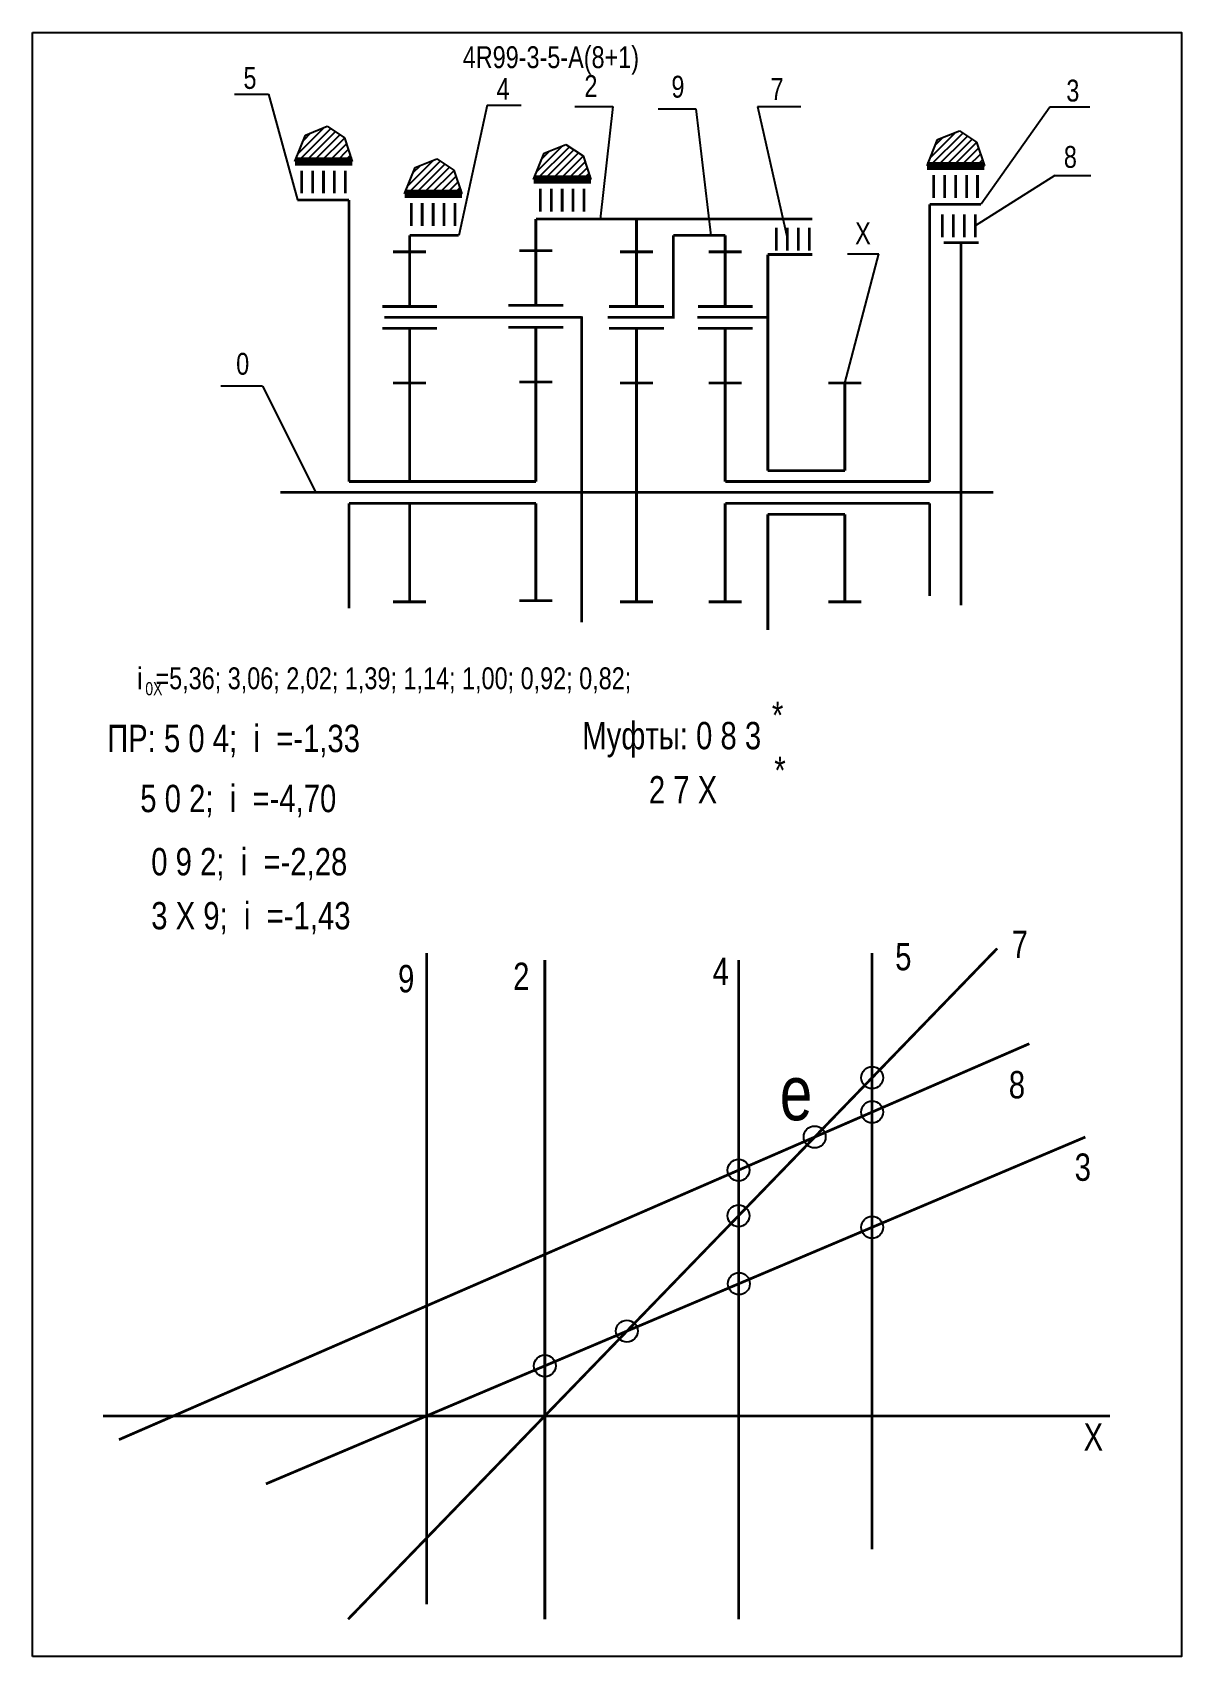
# Model space of a CAD drawing. Extents: x -361 to -151, y 153 to 450.
import ezdxf

# ---------------------------------------------------------------- set-up
doc = ezdxf.new("R2010")
doc.units = 0
doc.header["$LTSCALE"] = 15
doc.layers.add('DIM', color=92, linetype='CONTINUOUS')
doc.layers.add('MAIN', color=5, linetype='CONTINUOUS')
doc.styles.add('AMK', font='amk.shx', dxfattribs={"width": 0.8})

msp = doc.modelspace()

# ---------------------------------------------------------------- hatches: boundary and pattern name
at = {"layer": 'DIM'}
h = msp.add_hatch(dxfattribs=at)
h.set_pattern_fill('_USER', color=0, angle=45, style=0, pattern_type=0)
h.set_pattern_definition([(45, (-61.1119, 0.5734), (-0.7071068, 0.7071068), [])])
h.paths.add_polyline_path([(-311.41, 431.09), (-313.35, 426.27), (-302.86, 426.27), (-304.3, 430.59), (-307.42, 432.71)])
h = msp.add_hatch(dxfattribs=at)
h.set_pattern_fill('_USER', color=0, angle=45, style=0, pattern_type=0)
h.set_pattern_definition([(45, (54.425, -0.2431), (-0.7071068, 0.7071068), [])])
h.paths.add_polyline_path([(-195.87, 430.28), (-197.81, 425.46), (-187.32, 425.46), (-188.77, 429.78), (-191.88, 431.89)])
h = msp.add_hatch(dxfattribs=at)
h.set_pattern_fill('_USER', color=0, angle=45, style=0, pattern_type=0)
h.set_pattern_definition([(45, (-17.4889, -2.7331), (-0.7071068, 0.7071068), [])])
h.paths.add_polyline_path([(-267.78, 427.79), (-269.73, 422.97), (-259.23, 422.97), (-260.68, 427.29), (-263.8, 429.4)])
h = msp.add_hatch(dxfattribs=at)
h.set_pattern_fill('_USER', color=0, angle=45, style=0, pattern_type=0)
h.set_pattern_definition([(45, (-41.0734, -5.353), (-0.7071068, 0.7071068), [])])
h.paths.add_polyline_path([(-291.37, 425.17), (-293.31, 420.35), (-282.82, 420.35), (-284.27, 424.67), (-287.38, 426.78)])

# ---------------------------------------------------------------- linework, layer by layer
at = {"layer": 'DIM', "color": 0}
for p, q in [((-324.37, 438.59), (-318.15, 438.59)), ((-318.15, 438.59), (-312.89, 419.25)), ((-278.21, 436.58), (-283.39, 412.75)), ((-278.21, 436.58), (-271.99, 436.58)), ((-262.16, 436.34), (-255.25, 436.34)), ((-255.25, 436.34), (-257.54, 415.75)), ((-246.95, 435.88), (-240.04, 435.88)), ((-240.04, 435.88), (-237.31, 412.75)), ((-228.8, 436.35), (-220.85, 436.35)), ((-228.8, 436.35), (-223.33, 412.06)), ((-175.34, 436.21), (-187.94, 418.44)), ((-168.08, 436.21), (-175.34, 436.21)), ((-313.35, 426.27), (-311.41, 431.09)), ((-311.41, 431.09), (-307.42, 432.71)), ((-307.42, 432.71), (-304.3, 430.59)), ((-195.87, 430.28), (-191.88, 431.89)), ((-191.88, 431.89), (-188.77, 429.78)), ((-304.3, 430.59), (-302.86, 426.27)), ((-269.73, 422.97), (-267.78, 427.79)), ((-267.78, 427.79), (-263.8, 429.4)), ((-263.8, 429.4), (-260.68, 427.29)), ((-197.81, 425.46), (-195.87, 430.28)), ((-188.77, 429.78), (-187.32, 425.46)), ((-293.31, 420.35), (-291.37, 425.17)), ((-291.37, 425.17), (-287.38, 426.78)), ((-287.38, 426.78), (-284.27, 424.67)), ((-260.68, 427.29), (-259.23, 422.97)), ((-284.27, 424.67), (-282.82, 420.35)), ((-174.45, 423.73), (-188.99, 414.53)), ((-174.45, 423.73), (-167.88, 423.73)), ((-212.83, 385.75), (-206.6, 409.41)), ((-212.33, 409.41), (-206.6, 409.41)), ((-319.26, 385.2), (-326.86, 385.2)), ((-319.26, 385.2), (-309.51, 365.75))]:
    msp.add_line(p, q, dxfattribs=at)
at = {"layer": 'DIM', "color": 0, "const_width": 0.5}
for points in [[(-303.47, 419.25), (-303.47, 367.75)], [(-269.31, 415.75), (-218.79, 415.75)], [(-197.35, 367.75), (-197.35, 418.44)], [(-292.39, 412.75), (-283.39, 412.75)], [(-246.14, 397.75), (-244.18, 397.75), (-244.18, 412.75)], [(-244.18, 412.75), (-234.7, 412.75)], [(-194.79, 411.44), (-188.4, 411.44)], [(-191.6, 411.44), (-191.6, 345.1)], [(-226.91, 409.26), (-218.8, 409.26)], [(-226.91, 397.75), (-226.91, 409.26)], [(-260.94, 397.95), (-260.94, 365.75)], [(-229.88, 397.75), (-226.91, 397.75), (-226.91, 369.75)], [(-316, 365.75), (-244.37, 365.75)], [(-303.47, 367.75), (-283.98, 367.75)], [(-283.98, 367.75), (-269.31, 367.75)], [(-260.94, 365.75), (-260.94, 341.99)], [(-250.91, 365.75), (-185.68, 365.75)], [(-234.7, 367.75), (-197.35, 367.75)], [(-303.47, 363.75), (-283.98, 363.75)], [(-303.47, 363.75), (-303.47, 344.54)], [(-283.98, 363.75), (-269.31, 363.75)], [(-234.7, 363.75), (-197.35, 363.75)], [(-197.35, 346.82), (-197.35, 363.75)], [(-226.91, 361.75), (-226.91, 340.59)], [(-184.99, 282.35), (-303.62, 159.69)], [(-289.28, 281.5), (-289.28, 162.38)], [(-267.66, 159.68), (-267.66, 280.23)], [(-179.11, 264.94), (-345.51, 192.52)], [(-318.65, 184.43), (-168.87, 247.87)], [(-348.42, 196.87), (-164.39, 196.87)]]:
    msp.add_lwpolyline(points, dxfattribs=at)
at = {"layer": 'DIM', "color": 0}
for points in [[(-226.91, 369.75, 0.5, 0.5, 0), (-212.83, 369.75, 0.5, 0.5, 0)], [(-226.91, 361.75, 0.5, 0.5, 0), (-212.83, 361.75, 0.5, 0.5, 0)], [(-232.26, 159.68, 0.5, 0.5, 0), (-232.26, 280.23, 0.5, 0.5, 0)], [(-207.85, 281.5, 0.5, 0.5, 0), (-207.85, 172.47, 0.5, 0.5, 0)]]:
    msp.add_lwpolyline(points, format="xyseb", dxfattribs=at)
for centre in [(-207.85, 258.72), (-207.85, 252.44), (-218.34, 247.87), (-232.26, 241.81), (-232.26, 233.47), (-207.85, 231.36), (-232.19, 221.05), (-252.67, 212.38), (-267.66, 206.02)]:
    msp.add_circle(centre, 2, dxfattribs=at)
at = {"layer": 'MAIN'}
for points in [[(-361.31, 152.87), (-361.31, 449.87)], [(-361.3, 449.87), (-151.3, 449.87), (-151.3, 152.87), (-361.3, 152.87)]]:
    msp.add_lwpolyline(points, dxfattribs=at)
at = {"layer": 'MAIN', "color": 0}
for points, const_width in [([(-313.35, 426.27), (-302.86, 426.27)], 1.5), ([(-304.12, 424.62), (-304.12, 420.42)], 0.5), ([(-197.81, 425.46), (-187.32, 425.46)], 1.5), ([(-269.73, 422.97), (-259.23, 422.97)], 1.5), ([(-188.58, 423.81), (-188.58, 419.61)], 0.5), ([(-312.89, 419.25), (-303.47, 419.25)], 0.5), ([(-293.31, 420.35), (-282.82, 420.35)], 1.5), ([(-284.08, 418.7), (-284.08, 414.5)], 0.5), ([(-260.5, 421.32), (-260.5, 417.12)], 0.5), ([(-269.31, 409.95), (-269.31, 415.75)], 0.5), ([(-250.91, 409.75), (-250.91, 415.75)], 0.5), ([(-197.35, 418.44), (-187.94, 418.44)], 0.5), ([(-292.39, 409.75), (-292.39, 412.75)], 0.5), ([(-234.7, 399.75), (-234.7, 412.75)], 0.5), ([(-219.33, 414.16), (-219.33, 409.96)], 0.5), ([(-292.39, 409.75), (-295.39, 409.75)], 0.5), ([(-292.39, 399.75), (-292.39, 409.75)], 0.5), ([(-292.39, 409.75), (-289.39, 409.75)], 0.5), ([(-269.31, 409.95), (-272.31, 409.95)], 0.5), ([(-269.31, 399.95), (-269.31, 409.95)], 0.5), ([(-269.31, 409.95), (-266.31, 409.95)], 0.5), ([(-250.91, 409.75), (-253.91, 409.75)], 0.5), ([(-250.91, 399.75), (-250.91, 409.75)], 0.5), ([(-250.91, 409.75), (-247.91, 409.75)], 0.5), ([(-234.7, 409.75), (-237.7, 409.75)], 0.5), ([(-234.7, 409.75), (-231.7, 409.75)], 0.5), ([(-260.94, 397.75), (-297.01, 397.75)], 0.5), ([(-246.14, 397.75), (-256.19, 397.75)], 0.5), ([(-229.88, 397.75), (-239.81, 397.75)], 0.5), ([(-292.39, 395.75), (-297.39, 395.75)], 0.5), ([(-292.39, 385.75), (-292.39, 395.75), (-287.39, 395.75)], 0.5), ([(-269.31, 395.95), (-274.31, 395.95)], 0.5), ([(-269.31, 385.95), (-269.31, 395.95), (-264.31, 395.95)], 0.5), ([(-250.91, 395.75), (-255.91, 395.75)], 0.5), ([(-250.91, 385.75), (-250.91, 395.75), (-245.91, 395.75)], 0.5), ([(-234.7, 395.75), (-239.7, 395.75)], 0.5), ([(-234.7, 385.75), (-234.7, 395.75), (-229.7, 395.75)], 0.5), ([(-269.31, 385.95), (-272.31, 385.95)], 0.5), ([(-269.31, 367.75), (-269.31, 385.95)], 0.5), ([(-269.31, 385.95), (-266.31, 385.95)], 0.5), ([(-292.39, 385.75), (-295.39, 385.75)], 0.5), ([(-292.39, 367.75), (-292.39, 385.75)], 0.5), ([(-292.39, 385.75), (-289.39, 385.75)], 0.5), ([(-250.91, 385.75), (-253.91, 385.75)], 0.5), ([(-250.91, 365.75), (-250.91, 385.75)], 0.5), ([(-250.91, 385.75), (-247.91, 385.75)], 0.5), ([(-234.7, 385.75), (-237.7, 385.75)], 0.5), ([(-234.7, 367.75), (-234.7, 385.75)], 0.5), ([(-234.7, 385.75), (-231.7, 385.75)], 0.5), ([(-212.83, 385.75), (-215.83, 385.75)], 0.5), ([(-212.83, 369.75), (-212.83, 385.75)], 0.5), ([(-212.83, 385.75), (-209.83, 385.75)], 0.5), ([(-250.91, 365.75), (-250.91, 345.75)], 0.5), ([(-292.39, 363.75), (-292.39, 345.75)], 0.5), ([(-269.31, 363.75), (-269.31, 345.95)], 0.5), ([(-234.7, 363.75), (-234.7, 345.75)], 0.5), ([(-212.83, 361.75), (-212.83, 345.75)], 0.5), ([(-292.39, 345.75), (-295.39, 345.75)], 0.5), ([(-292.39, 345.75), (-289.39, 345.75)], 0.5), ([(-269.31, 345.95), (-272.31, 345.95)], 0.5), ([(-269.31, 345.95), (-266.31, 345.95)], 0.5), ([(-250.91, 345.75), (-253.91, 345.75)], 0.5), ([(-250.91, 345.75), (-247.91, 345.75)], 0.5), ([(-234.7, 345.75), (-237.7, 345.75)], 0.5), ([(-234.7, 345.75), (-231.7, 345.75)], 0.5), ([(-212.83, 345.75), (-215.83, 345.75)], 0.5), ([(-212.83, 345.75), (-209.83, 345.75)], 0.5)]:
    msp.add_lwpolyline(points, dxfattribs=dict(at, const_width=const_width))
for points in [[(-312.12, 424.62, 0.5, 0.5, 0), (-312.12, 420.42, 0.5, 0.5, 0)], [(-310.12, 424.62, 0.5, 0.5, 0), (-310.12, 420.42, 0.5, 0.5, 0)], [(-308.12, 424.62, 0.5, 0.5, 0), (-308.12, 420.42, 0.5, 0.5, 0)], [(-306.12, 424.62, 0.5, 0.5, 0), (-306.12, 420.42, 0.5, 0.5, 0)], [(-196.58, 423.81, 0.5, 0.5, 0), (-196.58, 419.61, 0.5, 0.5, 0)], [(-194.58, 423.81, 0.5, 0.5, 0), (-194.58, 419.61, 0.5, 0.5, 0)], [(-192.58, 423.81, 0.5, 0.5, 0), (-192.58, 419.61, 0.5, 0.5, 0)], [(-190.58, 423.81, 0.5, 0.5, 0), (-190.58, 419.61, 0.5, 0.5, 0)], [(-292.08, 418.7, 0.5, 0.5, 0), (-292.08, 414.5, 0.5, 0.5, 0)], [(-290.08, 418.7, 0.5, 0.5, 0), (-290.08, 414.5, 0.5, 0.5, 0)], [(-288.08, 418.7, 0.5, 0.5, 0), (-288.08, 414.5, 0.5, 0.5, 0)], [(-286.08, 418.7, 0.5, 0.5, 0), (-286.08, 414.5, 0.5, 0.5, 0)], [(-268.5, 421.32, 0.5, 0.5, 0), (-268.5, 417.12, 0.5, 0.5, 0)], [(-266.5, 421.32, 0.5, 0.5, 0), (-266.5, 417.12, 0.5, 0.5, 0)], [(-264.5, 421.32, 0.5, 0.5, 0), (-264.5, 417.12, 0.5, 0.5, 0)], [(-262.5, 421.32, 0.5, 0.5, 0), (-262.5, 417.12, 0.5, 0.5, 0)], [(-194.99, 416.63, 0.5, 0.5, 0), (-194.99, 412.43, 0.5, 0.5, 0)], [(-192.99, 416.63, 0.5, 0.5, 0), (-192.99, 412.43, 0.5, 0.5, 0)], [(-190.99, 416.63, 0.5, 0.5, 0), (-190.99, 412.43, 0.5, 0.5, 0)], [(-188.99, 416.63, 0.5, 0.5, 0), (-188.99, 412.43, 0.5, 0.5, 0)], [(-225.33, 414.16, 0.5, 0.5, 0), (-225.33, 409.96, 0.5, 0.5, 0)], [(-223.33, 414.16, 0.5, 0.5, 0), (-223.33, 409.96, 0.5, 0.5, 0)], [(-221.33, 414.16, 0.5, 0.5, 0), (-221.33, 409.96, 0.5, 0.5, 0)], [(-287.39, 399.75, 0.5, 0.5, 0), (-297.39, 399.75, 0.5, 0.5, 0)], [(-264.31, 399.95, 0.5, 0.5, 0), (-274.31, 399.95, 0.5, 0.5, 0)], [(-245.91, 399.75, 0.5, 0.5, 0), (-255.91, 399.75, 0.5, 0.5, 0)], [(-229.7, 399.75, 0.5, 0.5, 0), (-239.7, 399.75, 0.5, 0.5, 0)]]:
    msp.add_lwpolyline(points, format="xyseb", dxfattribs=at)

# ---------------------------------------------------------------- texts
at = {"layer": 'DIM', "color": 0, "style": 'AMK', "width": 0.8}
for s, height, p in [('4R99-3-5-A(8+1)', 4, (-282.67, 443.35)), ('5', 4, (-322.75, 439.55)), ('4', 4, (-276.48, 437.55)), ('2', 4, (-260.43, 438.07)), ('9', 4, (-244.53, 437.95)), ('7', 4, (-226.4, 437.53)), ('3', 4, (-172.35, 437.24)), ('8', 4, (-172.8, 425.11)), ('X', 4, (-210.95, 411.14)), ('0', 4, (-324.08, 387.27)), ('i  =5,36; 3,06; 2,02; 1,39; 1,14; 1,00; 0,92; 0,82; ', 4, (-342.16, 329.76)), ('0X', 2.4, (-340.69, 328.66)), ('*', 5, (-226.16, 322.51)), ('Муфты: 0 8 3', 5, (-260.82, 318.78)), (' ПР: 5 0 4;  i  =-1,33', 5, (-349.15, 318.26)), ('*', 5, (-225.73, 312.44)), ('     5 0 2;  i  =-4,70', 5, (-349.04, 307.28)), ('       2 7 X', 5, (-259.05, 308.87)), ('    0 9 2;  i  =-2,28', 5, (-345.55, 295.72)), ('    3 X 9;  i  =-1,43', 5, (-345.55, 285.85)), ('7', 5, (-182.34, 280.62)), ('5', 5, (-203.63, 278.36)), ('9', 5, (-294.49, 274.33)), ('2', 5, (-273.46, 274.76)), ('4', 5, (-236.99, 275.68)), ('e', 10, (-224.72, 250.94)), ('8', 5, (-182.86, 254.94)), ('3', 5, (-170.83, 239.86)), ('X', 5, (-169.19, 190.52))]:
    msp.add_text(s, height=height, dxfattribs=at).set_placement(p)

doc.saveas('drawing.dxf')
